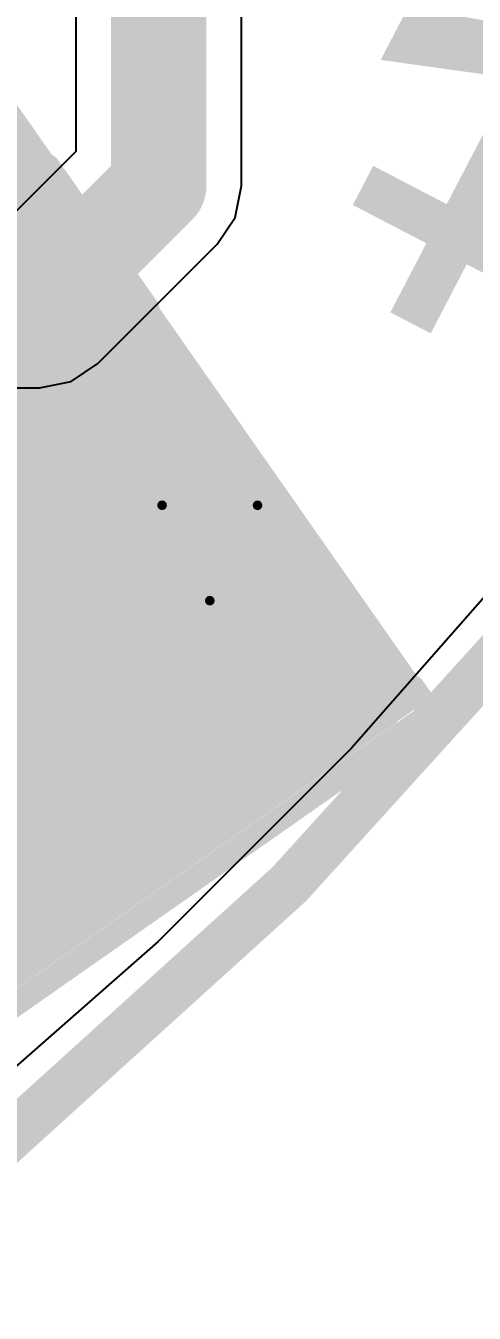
# Model space of a CAD drawing. Header units: inches. Extents: x -8 to 386, y -12 to 64.
# Drawn here: x 29.54 to 31.93, y -4.83 to 2.02 of the extents above; entities that cross this region are included whole.
import ezdxf

# ---------------------------------------------------------------- set-up
doc = ezdxf.new("R2010")
doc.units = ezdxf.units.IN
for name, color, linetype in [('Board_outline', 216, 'Continuous'), ('Bottom Layer', 5, 'Continuous'), ('Bottom Overlay', 54, 'Continuous'), ('Bottom Solder', 6, 'Continuous'), ('Drill Drawing', 1, 'Continuous'), ('Multi-Layer', 9, 'Continuous'), ('Pad Holes', 156, 'Continuous'), ('Top Layer', 1, 'Continuous'), ('Top Overlay', 2, 'Continuous'), ('Top Solder', 216, 'Continuous')]:
    doc.layers.add(name, color=color, linetype=linetype)
doc.styles.add('Arial_Bold', font='', dxfattribs={"height": 0.2})
doc.styles.get('Arial_Bold').set_extended_font_data('Arial', bold=True)

msp = doc.modelspace()

# ---------------------------------------------------------------- hatches: boundary and pattern name
at = {"layer": 'Bottom Layer'}
h = msp.add_hatch(color=5, dxfattribs=at)
edge = h.paths.add_edge_path()
edge.add_arc((30.86764086196098, -1.278190243914038), 0.4250004199999999, 215.0000000000001, 395.0000000000002)
edge.add_line((31.21578082482765, -1.03442001756274), (30.5274890209057, -0.0514374497346634))
edge.add_arc((30.17934905803902, -0.2952076760859618), 0.4250004199999999, 35.00000000000016, 215.0000000000001)
edge.add_line((29.83120909517234, -0.5389779024372596), (30.5195008990943, -1.521960470265336))
at = {"layer": 'Bottom Solder'}
h = msp.add_hatch(color=6, dxfattribs=at)
edge = h.paths.add_edge_path()
edge.add_arc((30.86764086196098, -1.278190243914038), 0.52660042, 215.0000000000001, 395.0000000000001)
edge.add_line((31.29900667252742, -0.976144651629474), (30.61071486860546, 0.0068379161986026))
edge.add_arc((30.17934905803902, -0.2952076760859618), 0.52660042, 35.00000000000014, 215.0000000000001)
edge.add_line((29.74798324747258, -0.597253268370526), (30.43627505139454, -1.580235836198603))
at = {"layer": 'Multi-Layer'}
h = msp.add_hatch(color=9, dxfattribs=at)
edge = h.paths.add_edge_path()
edge.add_arc((30.86764086196098, -1.278190243914038), 0.4250004199999999, 215.0000000000001, 395.0000000000002)
edge.add_line((31.21578082482765, -1.03442001756274), (30.5274890209057, -0.0514374497346634))
edge.add_arc((30.17934905803902, -0.2952076760859618), 0.4250004199999999, 35.00000000000016, 215.0000000000001)
edge.add_line((29.83120909517234, -0.5389779024372596), (30.5195008990943, -1.521960470265336))
at = {"layer": 'Pad Holes'}
h = msp.add_hatch(color=7, dxfattribs=at)
edge = h.paths.add_edge_path()
edge.add_arc((30.86764159040305, -1.278191284237134), 0.22499828, 214.9999999999999, 394.9999999999999)
edge.add_line((31.05194939142656, -1.14913757260962), (30.36365613062046, -0.1661529241353509))
edge.add_arc((30.17934832959695, -0.2952066357628656), 0.22499828, 34.99999999999986, 214.9999999999999)
edge.add_line((29.99504052857344, -0.4242603473903804), (30.68333378937954, -1.407244995864649))
at = {"layer": 'Top Layer'}
for points in [[(29.972, -2.7686), (31.70545856, -1.55482036), (28.79786976, 2.59764784), (27.0644112, 1.3838682)], [(24.92116428, -6.309403179999999), (31.52003348, -1.68882568), (31.00826412, -0.9579432199999999), (24.40939492, -5.57852072)]]:
    msp.add_hatch(color=1, dxfattribs=at).paths.add_polyline_path(points)
h = msp.add_hatch(color=1, dxfattribs=at)
edge = h.paths.add_edge_path()
edge.add_arc((30.86764086196098, -1.278190243914038), 0.4250004199999999, 215.0000000000001, 395.0000000000002)
edge.add_line((31.21578082482765, -1.03442001756274), (30.5274890209057, -0.0514374497346634))
edge.add_arc((30.17934905803902, -0.2952076760859618), 0.4250004199999999, 35.00000000000016, 215.0000000000001)
edge.add_line((29.83120909517234, -0.5389779024372596), (30.5195008990943, -1.521960470265336))
at = {"layer": 'Top Solder'}
h = msp.add_hatch(color=216, dxfattribs=at)
edge = h.paths.add_edge_path()
edge.add_arc((30.86764086196098, -1.278190243914038), 0.52660042, 215.0000000000001, 395.0000000000001)
edge.add_line((31.29900667252742, -0.976144651629474), (30.61071486860546, 0.0068379161986026))
edge.add_arc((30.17934905803902, -0.2952076760859618), 0.52660042, 35.00000000000014, 215.0000000000001)
edge.add_line((29.74798324747258, -0.597253268370526), (30.43627505139454, -1.580235836198603))

# ---------------------------------------------------------------- linework, layer by layer
at = {"layer": 'Board_outline', "const_width": 0.254}
msp.add_lwpolyline([(37.53680072, 13.3604, 1), (-7.46320072, 13.3604, 1)], format="xyb", close=True, dxfattribs=at)
at = {"layer": 'Bottom Layer'}
for p, q in [((29.8111418, 2.40512854), (29.8111418, 1.35076184)), ((30.6916582, 1.1684), (30.6916582, 2.40512854)), ((29.8111418, 1.35076184), (29.43403816, 0.9736581999999999)), ((30.65814544, 0.99991926), (30.6916582, 1.1684)), ((30.56271002, 0.85708998), (30.65814544, 0.99991926)), ((29.92771002, 0.22208998), (30.56271002, 0.85708998)), ((29.78488074, 0.12665456), (29.92771002, 0.22208998)), ((23.22303458, 0.0931418), (29.6164, 0.0931418)), ((29.6164, 0.0931418), (29.78488074, 0.12665456)), ((32.23856646, -0.73131934), (31.2784363, -1.82614062)), ((31.2784363, -1.82614062), (30.24873808, -2.85583884)), ((30.24873808, -2.85583884), (29.1539168, -3.815969))]:
    msp.add_line(p, q, dxfattribs=at)
at = {"layer": 'Bottom Layer', "const_width": 0.508}
for points in [[(30.2514, 1.1684), (30.2514, 2.5908)], [(29.6164, 0.5334), (30.2514, 1.1684)], [(18.1864, 0.5334), (29.6164, 0.5334)]]:
    msp.add_lwpolyline(points, dxfattribs=at)
at = {"layer": 'Bottom Layer', "const_width": 0.254}
for points in [[(30.1244, 1.1684, 1), (30.3784, 1.1684, 1)], [(30.1244, 1.1684, 1), (30.3784, 1.1684, 1)], [(29.4894, 0.5334, 1), (29.7434, 0.5334, 1)], [(29.4894, 0.5334, 1), (29.7434, 0.5334, 1)]]:
    msp.add_lwpolyline(points, format="xyb", close=True, dxfattribs=at)
at = {"layer": 'Drill Drawing', "const_width": 0.0508}
for points in [[(30.26949496, -0.5326989599999999), (30.77749495999999, -0.5326989599999999)], [(30.26949496, -0.5326989599999999), (30.52349496, -1.04069896)], [(30.52349496, -1.04069896), (30.77749495999999, -0.5326989599999999)]]:
    msp.add_lwpolyline(points, dxfattribs=at)
at = {"layer": 'Drill Drawing', "const_width": 0.0254}
for points in [[(30.25679496, -0.5326989599999999, 1), (30.28219496, -0.5326989599999999, 1)], [(30.25679496, -0.5326989599999999, 1), (30.28219496, -0.5326989599999999, 1)], [(30.76479496, -0.5326989599999999, 1), (30.79019496, -0.5326989599999999, 1)], [(30.76479496, -0.5326989599999999, 1), (30.79019496, -0.5326989599999999, 1)], [(30.51079496, -1.04069896, 1), (30.53619496, -1.04069896, 1)], [(30.51079496, -1.04069896, 1), (30.53619496, -1.04069896, 1)]]:
    msp.add_lwpolyline(points, format="xyb", close=True, dxfattribs=at)
at = {"layer": 'Top Layer'}
for p, q in [((32.23856646, -0.73131934), (31.2784363, -1.82614062)), ((31.2784363, -1.82614062), (30.24873808, -2.85583884)), ((30.24873808, -2.85583884), (29.1539168, -3.815969))]:
    msp.add_line(p, q, dxfattribs=at)
at = {"layer": 'Top Overlay', "const_width": 0.127}
for points in [[(29.662374, 1.27123952), (30.19202495999999, 0.5147995799999999)], [(31.60445546, -1.50235158), (31.70125486, -1.6405987)], [(23.63261212, -7.290310539999999), (31.70125486, -1.6405987)]]:
    msp.add_lwpolyline(points, dxfattribs=at)
at = {"layer": 'Top Overlay', "const_width": 0.0635}
for points in [[(29.630624, 1.27123952, 1), (29.694124, 1.27123952, 1)], [(30.16027496, 0.5147995799999999, 1), (30.22377496, 0.5147995799999999, 1)], [(31.57270546, -1.50235158, 1), (31.63620546, -1.50235158, 1)], [(31.66950486, -1.6405987, 1), (31.73300486, -1.6405987, 1)], [(31.66950486, -1.6405987, 1), (31.73300486, -1.6405987, 1)]]:
    msp.add_lwpolyline(points, format="xyb", close=True, dxfattribs=at)

# ---------------------------------------------------------------- texts
at = {"layer": 'Bottom Overlay', "style": 'Arial_Bold'}
msp.add_text('+VE', height=1.524, rotation=62.50000000000001, dxfattribs=at).set_placement((32.20398943999999, 0.01889252))

doc.saveas('drawing.dxf')
